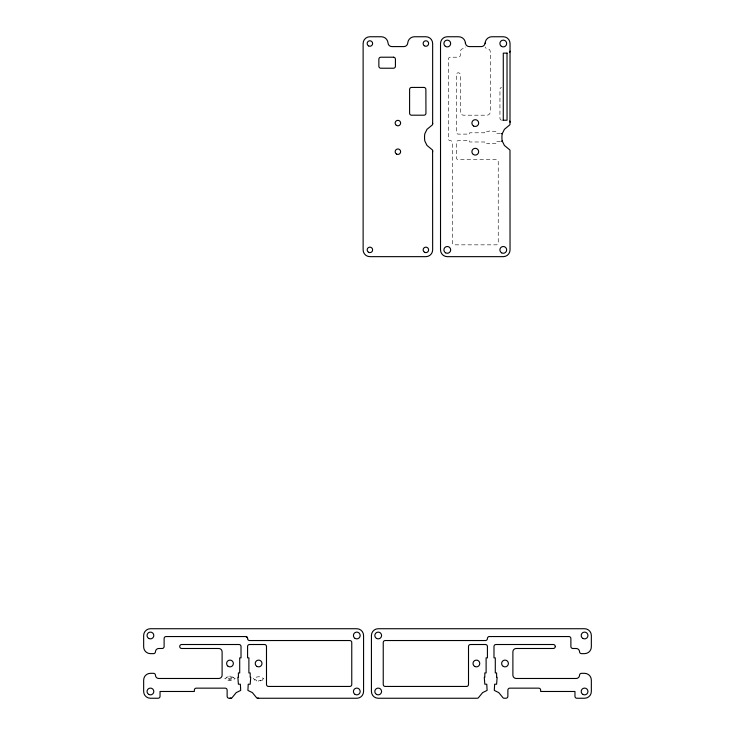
<?xml version="1.0" encoding="UTF-8"?>
<svg xmlns="http://www.w3.org/2000/svg" width="735" height="735" viewBox="0 0 735 735"><rect width="100%" height="100%" fill="white"/><g stroke="black" fill="none" stroke-linecap="round" stroke-linejoin="round"><path stroke-width="0.55" stroke-dasharray="3.67 2.76" d="M231.837 676.99L232.076 676.246M256.533 681.033L256.772 680.288M233.62 677.743L229.348 676.714L224.735 678.635L228.355 680.353L230.992 680.509L235.264 678.635L233.62 677.743L233.932 677.027M254.687 680.252L255.036 679.553M262.23 679.535L263.874 678.635L259.271 676.714L256.634 677.036L253.345 678.635C256.359 681.391 260.107 680.059 262.56 680.233M500.471 133.458L496.024 133.458L496.024 131.492L489.106 130.959L489.106 131.492L484.723 131.492L484.723 132.796L469.647 132.796L469.647 134.11L458.272 134.11A1.966 1.966 0 0 1 456.306 132.144L456.306 74.786A1.994 1.994 0 0 1 458.3 72.793A1.994 1.994 0 0 1 460.294 74.786L460.294 111.867A3.335 3.335 0 0 0 463.62 115.193L486.947 115.193A3.335 3.335 0 0 0 490.282 111.867L490.282 51.891A3.335 3.335 0 0 0 487.039 48.556A1.966 1.966 0 0 1 485.155 46.939M500.471 141.322L496.024 141.322L496.024 143.288L489.106 143.821L489.106 143.288L484.723 143.288L484.723 141.984L469.647 141.984L469.647 140.67L458.272 140.67A1.966 1.966 0 0 0 456.306 142.636L456.306 157.612A1.966 1.966 0 0 0 458.272 159.578L496.272 159.578A1.966 1.966 0 0 1 498.238 161.553L498.238 242.881A1.966 1.966 0 0 1 496.272 244.847L454.294 244.847A1.966 1.966 0 0 1 452.328 242.881L452.328 142.636A1.966 1.966 0 0 0 450.362 140.67A1.994 1.994 0 0 1 448.313 138.704L448.341 59.177A1.966 1.966 0 0 1 450.316 57.211L458.318 57.211A1.966 1.966 0 0 0 460.294 55.244L460.294 51.891A3.335 3.335 0 0 1 463.528 48.556A1.966 1.966 0 0 0 465.411 46.939M226.049 677.045L226.398 677.734M260.475 680.279L260.723 681.023M227.887 676.255L228.135 676.999M258.628 680.61L258.628 681.391M229.981 675.888L229.981 676.669M501.555 120.191A1.966 1.966 0 0 1 499.947 118.261L499.947 89.394A1.966 1.966 0 0 1 501.555 87.465M229.614 678.607L230.395 678.671L229.614 678.57M229.246 679.71A1.314 1.314 0 0 0 231.304 678.754A1.314 1.314 0 0 0 229.449 677.449A1.314 1.314 0 0 0 229.246 679.71"/><path stroke-width="1.1" d="M432.649 123.14L432.649 43.521A6.771 6.771 0 0 0 425.877 36.75L414.494 36.75A6.771 6.771 0 0 0 407.75 42.97A3.932 3.932 0 0 1 403.827 46.59L391.948 46.59A3.932 3.932 0 0 1 388.025 42.97A6.771 6.771 0 0 0 381.281 36.75L369.889 36.75A6.771 6.771 0 0 0 363.127 43.521L363.127 249.891A6.771 6.771 0 0 0 369.889 256.653L425.877 256.653A6.771 6.771 0 0 0 432.649 249.891L432.603 150.583A1.204 1.204 0 0 0 432.024 149.591L426.998 145.456L424.812 140.991A22.62 22.62 0 0 1 424.812 133.788L426.998 129.323L432.024 125.189A1.204 1.204 0 0 0 432.593 124.27L432.649 123.14A13.708 13.708 0 0 1 432.593 124.27M465.448 43.521A6.771 6.771 0 0 0 458.677 36.75L447.284 36.75A6.771 6.771 0 0 0 440.522 43.521L440.522 249.891A6.771 6.771 0 0 0 447.284 256.653L503.282 256.653A6.771 6.771 0 0 0 510.044 249.891L509.989 150.5A1.204 1.204 0 0 0 509.428 149.591L504.403 145.456L502.207 140.991A22.62 22.62 0 0 1 502.207 133.788L504.403 129.323L509.428 125.189A1.204 1.204 0 0 0 509.989 124.27L510.044 43.521A6.771 6.771 0 0 0 503.282 36.75L491.89 36.75A6.771 6.771 0 0 0 485.118 43.521M501.582 141.322L502.207 140.991M231.185 698.195L229.1 698.25A1.966 1.966 0 0 1 227.133 696.284L227.133 690.119A1.966 1.966 0 0 0 225.167 688.153L196.309 688.153A1.966 1.966 0 0 0 194.343 690.119L194.343 691.479L160.037 691.479L160.037 696.284A1.966 1.966 0 0 1 158.071 698.25L150.427 698.25A6.771 6.771 0 0 1 143.656 691.479L143.656 680.096A6.771 6.771 0 0 1 150.427 673.324L153.496 673.324A1.966 1.966 0 0 1 155.462 675.235A3.335 3.335 0 0 0 158.797 678.478L218.773 678.478A3.335 3.335 0 0 0 222.108 675.153L222.108 651.826A3.335 3.335 0 0 0 218.773 648.49L181.692 648.49A1.994 1.994 0 0 1 179.707 646.506A1.994 1.994 0 0 1 181.692 644.512L239.05 644.512A1.966 1.966 0 0 1 241.016 646.478L241.016 657.853L239.702 657.853L239.702 672.929L238.397 672.929L238.397 677.303L237.864 677.303L238.397 684.221L240.363 684.221L240.703 690.413L236.229 692.6L232.104 697.625A1.204 1.204 0 0 1 231.185 698.195A13.708 13.708 0 0 1 229.972 698.25L230.055 698.25M507.122 53.131L503.282 53.131L503.282 120.228M502.942 120.228L507.049 120.228L507.021 53.131M502.207 133.788L501.582 133.458M489.391 636.547L568.918 636.547A1.966 1.966 0 0 1 570.884 638.513L570.884 646.524A1.966 1.966 0 0 0 572.85 648.49L576.203 648.49A3.335 3.335 0 0 1 579.538 651.734A1.966 1.966 0 0 0 581.504 653.645L584.573 653.645A6.771 6.771 0 0 0 591.344 646.883L591.344 635.49A6.771 6.771 0 0 0 584.573 628.728L378.203 628.728A6.771 6.771 0 0 0 371.432 635.49L371.432 691.479A6.771 6.771 0 0 0 378.203 698.25L476.381 698.25A13.717 13.717 0 0 0 477.585 698.195A1.204 1.204 0 0 0 478.503 697.625L482.638 692.6L487.103 690.413L486.772 684.221L484.806 684.221L484.273 677.303L484.806 677.303L484.806 672.929L486.111 672.929L486.111 657.853L487.424 657.853L487.424 646.478A1.966 1.966 0 0 0 485.458 644.512L470.474 644.512A1.966 1.966 0 0 0 468.507 646.478L468.507 684.478A1.966 1.966 0 0 1 466.541 686.444L385.213 686.444A1.966 1.966 0 0 1 383.238 684.478L383.238 642.5A1.966 1.966 0 0 1 385.213 640.534L485.458 640.534A1.966 1.966 0 0 0 487.424 638.559A1.994 1.994 0 0 1 489.391 636.519M258.619 698.25L356.797 698.25A6.771 6.771 0 0 0 363.568 691.479L363.568 635.49A6.771 6.771 0 0 0 356.797 628.728L150.427 628.728A6.771 6.771 0 0 0 143.656 635.49L143.656 646.883A6.771 6.771 0 0 0 150.427 653.645L153.496 653.645A1.966 1.966 0 0 0 155.462 651.734A3.335 3.335 0 0 1 158.797 648.49L162.15 648.49A1.966 1.966 0 0 0 164.116 646.524L164.116 638.513A1.966 1.966 0 0 1 166.082 636.547L245.609 636.547A1.966 1.966 0 0 1 247.576 638.513A1.966 1.966 0 0 0 249.542 640.534L349.786 640.534A1.966 1.966 0 0 1 351.762 642.5L351.762 684.478A1.966 1.966 0 0 1 349.786 686.444L268.459 686.444A1.966 1.966 0 0 1 266.493 684.478L266.493 646.478A1.966 1.966 0 0 0 264.526 644.512L249.542 644.512A1.966 1.966 0 0 0 247.576 646.478L247.576 657.853L248.889 657.853L248.889 672.929L250.194 672.929L250.194 677.303L250.727 677.303L250.194 684.221L248.228 684.221L247.897 690.413L252.362 692.6L256.497 697.625A1.204 1.204 0 0 0 257.415 698.195L258.619 698.25A13.717 13.717 0 0 1 257.415 698.195M432.593 150.5L432.603 150.583A13.717 13.717 0 0 1 432.649 151.713M555.292 646.506A1.994 1.994 0 0 1 553.308 648.49L516.227 648.49A3.335 3.335 0 0 0 512.892 651.826L512.892 675.153A3.335 3.335 0 0 0 516.227 678.478L576.203 678.478A3.335 3.335 0 0 0 579.538 675.235A1.966 1.966 0 0 1 581.504 673.324L584.573 673.324A6.771 6.771 0 0 1 591.344 680.096L591.344 691.479A6.771 6.771 0 0 1 584.573 698.25L576.929 698.25A1.966 1.966 0 0 1 574.963 696.284L574.963 691.479L540.657 691.479L540.657 690.119A1.966 1.966 0 0 0 538.691 688.153L509.833 688.153A1.966 1.966 0 0 0 507.867 690.119L507.867 696.284A1.966 1.966 0 0 1 505.9 698.25L505.028 698.25A13.708 13.708 0 0 1 503.815 698.195A1.204 1.204 0 0 1 502.896 697.625L498.771 692.6L494.297 690.413L494.637 684.221L496.603 684.221L497.136 677.303L496.603 677.303L496.603 672.929L495.298 672.929L495.298 657.853L493.984 657.853L493.984 646.478A1.966 1.966 0 0 1 495.95 644.512L553.308 644.512A1.994 1.994 0 0 1 555.292 646.506L555.274 646.524M247.576 638.513L247.576 638.559A1.994 1.994 0 0 0 245.609 636.519M465.42 42.97A3.932 3.932 0 0 0 469.343 46.59L481.223 46.59A3.932 3.932 0 0 0 485.146 42.97M509.722 121.119A1.966 1.966 0 0 1 510.044 122.194M510.044 51.156A1.966 1.966 0 0 1 509.722 52.24M393.464 57.211L380.831 57.211A1.966 1.966 0 0 0 378.865 59.177L378.865 66.26A1.966 1.966 0 0 0 380.831 68.226L393.464 68.226A1.966 1.966 0 0 0 395.43 66.26L395.43 59.177A1.966 1.966 0 0 0 393.464 57.211M423.911 87.428L411.572 87.428A1.966 1.966 0 0 0 409.597 89.394L409.597 113.227A1.966 1.966 0 0 0 411.572 115.193L423.911 115.193A1.966 1.966 0 0 0 425.951 113.3L425.877 89.394A1.966 1.966 0 0 0 423.911 87.428M355.106 694.41A3.381 3.381 0 0 0 360.178 691.479A3.381 3.381 0 0 0 355.106 688.548A3.381 3.381 0 0 0 355.106 694.41M355.106 638.421A3.381 3.381 0 0 0 360.178 635.49A3.381 3.381 0 0 0 355.106 632.559A3.381 3.381 0 0 0 355.106 638.421M256.919 666.415A3.381 3.381 0 0 0 261.991 663.484A3.381 3.381 0 0 0 256.919 660.554A3.381 3.381 0 0 0 256.919 666.415M228.034 666.25A3.381 3.381 0 0 0 233.353 663.788A3.381 3.381 0 0 0 228.567 660.416A3.381 3.381 0 0 0 228.034 666.25M148.736 638.421A3.381 3.381 0 0 0 153.808 635.49A3.381 3.381 0 0 0 148.736 632.559A3.381 3.381 0 0 0 148.736 638.421M148.736 694.41A3.381 3.381 0 0 0 153.808 691.479A3.381 3.381 0 0 0 148.736 688.548A3.381 3.381 0 0 0 148.736 694.41M376.513 694.41A3.381 3.381 0 0 0 381.584 691.479A3.381 3.381 0 0 0 376.513 688.548A3.381 3.381 0 0 0 376.513 694.41M376.513 638.421A3.381 3.381 0 0 0 381.584 635.49A3.381 3.381 0 0 0 376.513 632.559A3.381 3.381 0 0 0 376.513 638.421M474.7 666.415A3.381 3.381 0 0 0 479.771 663.484A3.381 3.381 0 0 0 474.7 660.554A3.381 3.381 0 0 0 474.7 666.415M503.319 666.415A3.381 3.381 0 0 0 508.399 663.484A3.381 3.381 0 0 0 503.319 660.554A3.381 3.381 0 0 0 503.319 666.415M582.883 638.421A3.381 3.381 0 0 0 587.954 635.49A3.381 3.381 0 0 0 582.883 632.559A3.381 3.381 0 0 0 582.883 638.421M582.883 694.41A3.381 3.381 0 0 0 587.954 691.479A3.381 3.381 0 0 0 582.883 688.548A3.381 3.381 0 0 0 582.883 694.41M396.523 154.065A2.729 2.729 0 0 0 400.621 151.704A2.729 2.729 0 0 0 396.523 149.334A2.729 2.729 0 0 0 396.523 154.065M396.312 125.308A2.729 2.729 0 0 0 400.612 123.324A2.729 2.729 0 0 0 396.735 120.595A2.729 2.729 0 0 0 396.312 125.308M424.306 45.754A2.729 2.729 0 0 0 428.606 43.76A2.729 2.729 0 0 0 424.729 41.041A2.729 2.729 0 0 0 424.306 45.754M424.518 252.252A2.729 2.729 0 0 0 428.615 249.891A2.729 2.729 0 0 0 424.518 247.52A2.729 2.729 0 0 0 424.518 252.252M368.529 252.252A2.729 2.729 0 0 0 372.627 249.891A2.729 2.729 0 0 0 368.529 247.52A2.729 2.729 0 0 0 368.529 252.252M368.529 45.882A2.729 2.729 0 0 0 372.627 43.521A2.729 2.729 0 0 0 368.529 41.151A2.729 2.729 0 0 0 368.529 45.882M473.588 126.007A3.381 3.381 0 0 0 478.669 123.076A3.381 3.381 0 0 0 473.588 120.145A3.381 3.381 0 0 0 473.588 126.007M473.331 154.469A3.381 3.381 0 0 0 478.65 152.007A3.381 3.381 0 0 0 473.864 148.626A3.381 3.381 0 0 0 473.331 154.469M445.594 252.822A3.381 3.381 0 0 0 450.674 249.891A3.381 3.381 0 0 0 445.594 246.96A3.381 3.381 0 0 0 445.594 252.822M501.582 252.822A3.381 3.381 0 0 0 506.663 249.891A3.381 3.381 0 0 0 501.582 246.96A3.381 3.381 0 0 0 501.582 252.822M501.334 46.287A3.381 3.381 0 0 0 506.645 43.824A3.381 3.381 0 0 0 501.858 40.443A3.381 3.381 0 0 0 501.334 46.287M445.337 46.287A3.381 3.381 0 0 0 450.656 43.824A3.381 3.381 0 0 0 445.869 40.443A3.381 3.381 0 0 0 445.337 46.287"/></g></svg>
